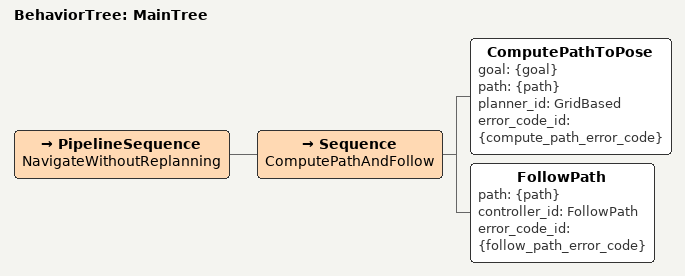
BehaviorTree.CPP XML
<root main_tree_to_execute="MainTree">
  <BehaviorTree ID="MainTree">
    <PipelineSequence name="NavigateWithoutReplanning">
      <Sequence name="ComputePathAndFollow">
        <!-- Compute the path to the goal once, without periodic replanning -->
        <ComputePathToPose goal="{goal}" path="{path}" planner_id="GridBased" error_code_id="{compute_path_error_code}"/>
        <!-- Follow the computed path -->
        <FollowPath path="{path}" controller_id="FollowPath" error_code_id="{follow_path_error_code}"/>
      </Sequence>
    </PipelineSequence>
  </BehaviorTree>
</root>
